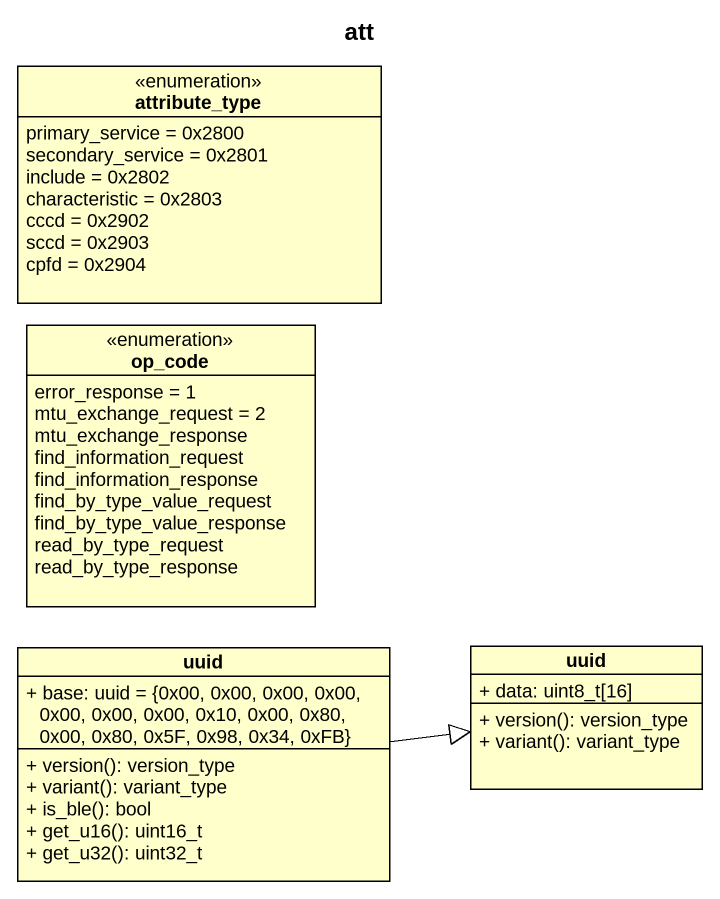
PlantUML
@startuml
title att
hide circle
hide empty members
skinparam classAttributeIconSize 0
enum attribute_type {
  primary_service = 0x2800
  secondary_service = 0x2801
  include = 0x2802
  characteristic = 0x2803
  cccd = 0x2902
  sccd = 0x2903
  cpfd = 0x2904
}
enum op_code {
  error_response = 1
  mtu_exchange_request = 2
  mtu_exchange_response
  find_information_request
  find_information_response
  find_by_type_value_request
  find_by_type_value_response
  read_by_type_request
  read_by_type_response
}
class uuid {
  + base: uuid = {0x00, 0x00, 0x00, 0x00, 0x00, 0x00, 0x00, 0x10, 0x00, 0x80, 0x00, 0x80, 0x5F, 0x98, 0x34, 0xFB}
  + version(): version_type
  + variant(): variant_type
  + is_ble(): bool
  + get_u16(): uint16_t
  + get_u32(): uint32_t
}
class "uuid" as uuid_2 {
  + data: uint8_t[16]
  + version(): version_type
  + variant(): variant_type
}
uuid -right-|> uuid_2
@enduml
